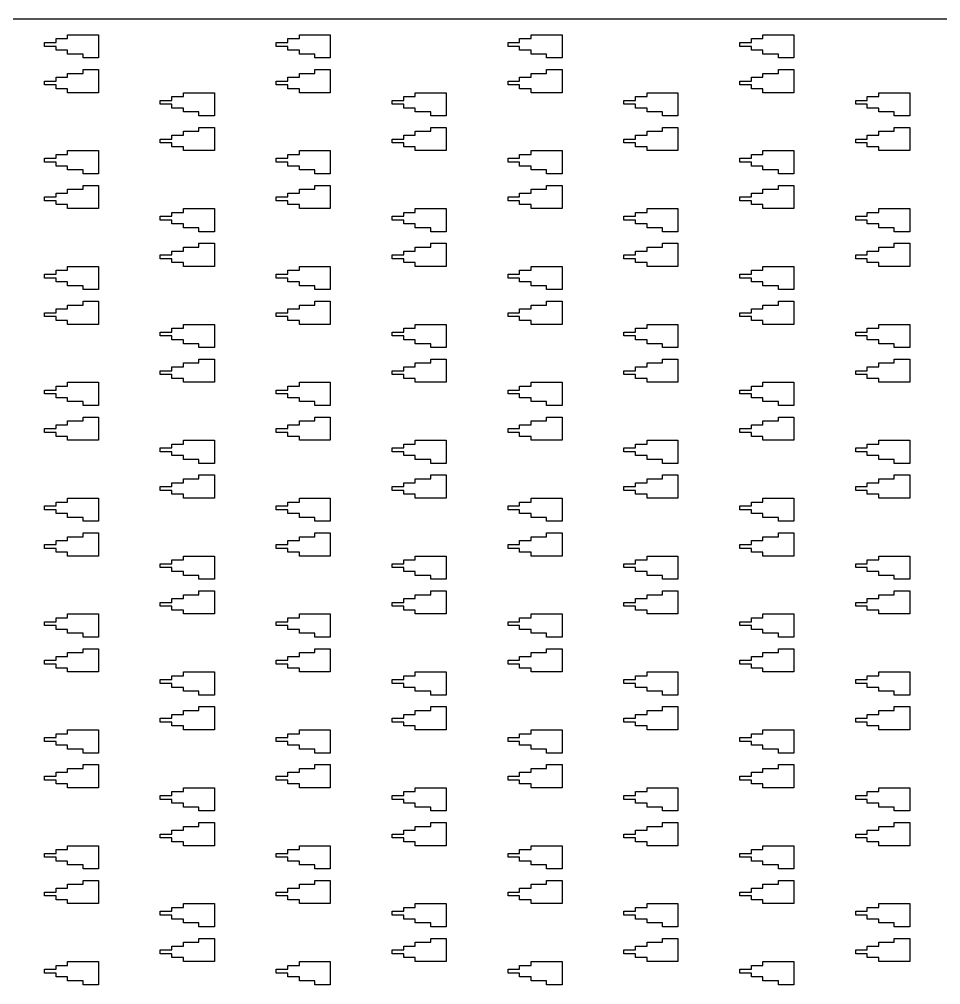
# Model space of a CAD drawing. Extents: x -38350 to 38650, y -35000 to 36000.
# Drawn here: x 303.5 to 542, y 35750 to 36000 of the extents above; entities that cross this region are included whole.
import ezdxf

# ---------------------------------------------------------------- set-up
doc = ezdxf.new("R2010")
doc.units = 0
doc.header["$MEASUREMENT"] = 0

msp = doc.modelspace()

# ---------------------------------------------------------------- linework, layer by layer
for p, q in [((7500, 36000), (-7500, 36000)), ((313, 35994), (313, 35995)), ((313, 35995), (316, 35995)), ((316, 35995), (316, 35996)), ((316, 35996), (324, 35996)), ((324, 35996), (324, 35990)), ((373, 35994), (373, 35995)), ((373, 35995), (376, 35995)), ((376, 35995), (376, 35996)), ((376, 35996), (384, 35996)), ((384, 35996), (384, 35990)), ((433, 35994), (433, 35995)), ((433, 35995), (436, 35995)), ((436, 35995), (436, 35996)), ((436, 35996), (444, 35996)), ((444, 35996), (444, 35990)), ((493, 35994), (493, 35995)), ((493, 35995), (496, 35995)), ((496, 35995), (496, 35996)), ((496, 35996), (504, 35996)), ((504, 35996), (504, 35990)), ((310, 35993), (310, 35994)), ((310, 35994), (313, 35994)), ((313, 35993), (310, 35993)), ((313, 35992), (313, 35993)), ((370, 35993), (370, 35994)), ((370, 35994), (373, 35994)), ((373, 35993), (370, 35993)), ((373, 35992), (373, 35993)), ((430, 35993), (430, 35994)), ((430, 35994), (433, 35994)), ((433, 35993), (430, 35993)), ((433, 35992), (433, 35993)), ((490, 35993), (490, 35994)), ((490, 35994), (493, 35994)), ((493, 35993), (490, 35993)), ((493, 35992), (493, 35993)), ((316, 35992), (313, 35992)), ((316, 35991), (316, 35992)), ((320, 35991), (316, 35991)), ((320, 35990), (320, 35991)), ((324, 35990), (320, 35990)), ((376, 35992), (373, 35992)), ((376, 35991), (376, 35992)), ((380, 35991), (376, 35991)), ((380, 35990), (380, 35991)), ((384, 35990), (380, 35990)), ((436, 35992), (433, 35992)), ((436, 35991), (436, 35992)), ((440, 35991), (436, 35991)), ((440, 35990), (440, 35991)), ((444, 35990), (440, 35990)), ((496, 35992), (493, 35992)), ((496, 35991), (496, 35992)), ((500, 35991), (496, 35991)), ((500, 35990), (500, 35991)), ((504, 35990), (500, 35990)), ((313, 35984), (313, 35985)), ((313, 35985), (316, 35985)), ((316, 35985), (316, 35986)), ((316, 35986), (320, 35986)), ((320, 35986), (320, 35987)), ((320, 35987), (324, 35987)), ((324, 35987), (324, 35981)), ((373, 35984), (373, 35985)), ((373, 35985), (376, 35985)), ((376, 35985), (376, 35986)), ((376, 35986), (380, 35986)), ((380, 35986), (380, 35987)), ((380, 35987), (384, 35987)), ((384, 35987), (384, 35981)), ((433, 35984), (433, 35985)), ((433, 35985), (436, 35985)), ((436, 35985), (436, 35986)), ((436, 35986), (440, 35986)), ((440, 35986), (440, 35987)), ((440, 35987), (444, 35987)), ((444, 35987), (444, 35981)), ((493, 35984), (493, 35985)), ((493, 35985), (496, 35985)), ((496, 35985), (496, 35986)), ((496, 35986), (500, 35986)), ((500, 35986), (500, 35987)), ((500, 35987), (504, 35987)), ((504, 35987), (504, 35981)), ((310, 35983), (310, 35984)), ((310, 35984), (313, 35984)), ((313, 35983), (310, 35983)), ((313, 35982), (313, 35983)), ((370, 35983), (370, 35984)), ((370, 35984), (373, 35984)), ((373, 35983), (370, 35983)), ((373, 35982), (373, 35983)), ((430, 35983), (430, 35984)), ((430, 35984), (433, 35984)), ((433, 35983), (430, 35983)), ((433, 35982), (433, 35983)), ((490, 35983), (490, 35984)), ((490, 35984), (493, 35984)), ((493, 35983), (490, 35983)), ((493, 35982), (493, 35983)), ((316, 35982), (313, 35982)), ((316, 35981), (316, 35982)), ((324, 35981), (316, 35981)), ((343, 35979), (343, 35980)), ((343, 35980), (346, 35980)), ((346, 35980), (346, 35981)), ((346, 35981), (354, 35981)), ((354, 35981), (354, 35975)), ((376, 35982), (373, 35982)), ((376, 35981), (376, 35982)), ((384, 35981), (376, 35981)), ((403, 35979), (403, 35980)), ((403, 35980), (406, 35980)), ((406, 35980), (406, 35981)), ((406, 35981), (414, 35981)), ((414, 35981), (414, 35975)), ((436, 35982), (433, 35982)), ((436, 35981), (436, 35982)), ((444, 35981), (436, 35981)), ((463, 35979), (463, 35980)), ((463, 35980), (466, 35980)), ((466, 35980), (466, 35981)), ((466, 35981), (474, 35981)), ((474, 35981), (474, 35975)), ((496, 35982), (493, 35982)), ((496, 35981), (496, 35982)), ((504, 35981), (496, 35981)), ((523, 35979), (523, 35980)), ((523, 35980), (526, 35980)), ((526, 35980), (526, 35981)), ((526, 35981), (534, 35981)), ((534, 35981), (534, 35975)), ((340, 35978), (340, 35979)), ((340, 35979), (343, 35979)), ((343, 35978), (340, 35978)), ((343, 35977), (343, 35978)), ((400, 35978), (400, 35979)), ((400, 35979), (403, 35979)), ((403, 35978), (400, 35978)), ((403, 35977), (403, 35978)), ((460, 35978), (460, 35979)), ((460, 35979), (463, 35979)), ((463, 35978), (460, 35978)), ((463, 35977), (463, 35978)), ((520, 35978), (520, 35979)), ((520, 35979), (523, 35979)), ((523, 35978), (520, 35978)), ((523, 35977), (523, 35978)), ((346, 35977), (343, 35977)), ((346, 35976), (346, 35977)), ((350, 35976), (346, 35976)), ((350, 35975), (350, 35976)), ((354, 35975), (350, 35975)), ((406, 35977), (403, 35977)), ((406, 35976), (406, 35977)), ((410, 35976), (406, 35976)), ((410, 35975), (410, 35976)), ((414, 35975), (410, 35975)), ((466, 35977), (463, 35977)), ((466, 35976), (466, 35977)), ((470, 35976), (466, 35976)), ((470, 35975), (470, 35976)), ((474, 35975), (470, 35975)), ((526, 35977), (523, 35977)), ((526, 35976), (526, 35977)), ((530, 35976), (526, 35976)), ((530, 35975), (530, 35976)), ((534, 35975), (530, 35975)), ((343, 35969), (343, 35970)), ((343, 35970), (346, 35970)), ((346, 35970), (346, 35971)), ((346, 35971), (350, 35971)), ((350, 35971), (350, 35972)), ((350, 35972), (354, 35972)), ((354, 35972), (354, 35966)), ((403, 35969), (403, 35970)), ((403, 35970), (406, 35970)), ((406, 35970), (406, 35971)), ((406, 35971), (410, 35971)), ((410, 35971), (410, 35972)), ((410, 35972), (414, 35972)), ((414, 35972), (414, 35966)), ((463, 35969), (463, 35970)), ((463, 35970), (466, 35970)), ((466, 35970), (466, 35971)), ((466, 35971), (470, 35971)), ((470, 35971), (470, 35972)), ((470, 35972), (474, 35972)), ((474, 35972), (474, 35966)), ((523, 35969), (523, 35970)), ((523, 35970), (526, 35970)), ((526, 35970), (526, 35971)), ((526, 35971), (530, 35971)), ((530, 35971), (530, 35972)), ((530, 35972), (534, 35972)), ((534, 35972), (534, 35966)), ((340, 35968), (340, 35969)), ((340, 35969), (343, 35969)), ((343, 35968), (340, 35968)), ((343, 35967), (343, 35968)), ((400, 35968), (400, 35969)), ((400, 35969), (403, 35969)), ((403, 35968), (400, 35968)), ((403, 35967), (403, 35968)), ((460, 35968), (460, 35969)), ((460, 35969), (463, 35969)), ((463, 35968), (460, 35968)), ((463, 35967), (463, 35968)), ((520, 35968), (520, 35969)), ((520, 35969), (523, 35969)), ((523, 35968), (520, 35968)), ((523, 35967), (523, 35968)), ((313, 35964), (313, 35965)), ((313, 35965), (316, 35965)), ((316, 35965), (316, 35966)), ((316, 35966), (324, 35966)), ((324, 35966), (324, 35960)), ((346, 35967), (343, 35967)), ((346, 35966), (346, 35967)), ((354, 35966), (346, 35966)), ((373, 35964), (373, 35965)), ((373, 35965), (376, 35965)), ((376, 35965), (376, 35966)), ((376, 35966), (384, 35966)), ((384, 35966), (384, 35960)), ((406, 35967), (403, 35967)), ((406, 35966), (406, 35967)), ((414, 35966), (406, 35966)), ((433, 35964), (433, 35965)), ((433, 35965), (436, 35965)), ((436, 35965), (436, 35966)), ((436, 35966), (444, 35966)), ((444, 35966), (444, 35960)), ((466, 35967), (463, 35967)), ((466, 35966), (466, 35967)), ((474, 35966), (466, 35966)), ((493, 35964), (493, 35965)), ((493, 35965), (496, 35965)), ((496, 35965), (496, 35966)), ((496, 35966), (504, 35966)), ((504, 35966), (504, 35960)), ((526, 35967), (523, 35967)), ((526, 35966), (526, 35967)), ((534, 35966), (526, 35966)), ((310, 35963), (310, 35964)), ((310, 35964), (313, 35964)), ((313, 35963), (310, 35963)), ((313, 35962), (313, 35963)), ((370, 35963), (370, 35964)), ((370, 35964), (373, 35964)), ((373, 35963), (370, 35963)), ((373, 35962), (373, 35963)), ((430, 35963), (430, 35964)), ((430, 35964), (433, 35964)), ((433, 35963), (430, 35963)), ((433, 35962), (433, 35963)), ((490, 35963), (490, 35964)), ((490, 35964), (493, 35964)), ((493, 35963), (490, 35963)), ((493, 35962), (493, 35963)), ((316, 35962), (313, 35962)), ((316, 35961), (316, 35962)), ((320, 35961), (316, 35961)), ((320, 35960), (320, 35961)), ((324, 35960), (320, 35960)), ((376, 35962), (373, 35962)), ((376, 35961), (376, 35962)), ((380, 35961), (376, 35961)), ((380, 35960), (380, 35961)), ((384, 35960), (380, 35960)), ((436, 35962), (433, 35962)), ((436, 35961), (436, 35962)), ((440, 35961), (436, 35961)), ((440, 35960), (440, 35961)), ((444, 35960), (440, 35960)), ((496, 35962), (493, 35962)), ((496, 35961), (496, 35962)), ((500, 35961), (496, 35961)), ((500, 35960), (500, 35961)), ((504, 35960), (500, 35960)), ((313, 35954), (313, 35955)), ((313, 35955), (316, 35955)), ((316, 35955), (316, 35956)), ((316, 35956), (320, 35956)), ((320, 35956), (320, 35957)), ((320, 35957), (324, 35957)), ((324, 35957), (324, 35951)), ((373, 35954), (373, 35955)), ((373, 35955), (376, 35955)), ((376, 35955), (376, 35956)), ((376, 35956), (380, 35956)), ((380, 35956), (380, 35957)), ((380, 35957), (384, 35957)), ((384, 35957), (384, 35951)), ((433, 35954), (433, 35955)), ((433, 35955), (436, 35955)), ((436, 35955), (436, 35956)), ((436, 35956), (440, 35956)), ((440, 35956), (440, 35957)), ((440, 35957), (444, 35957)), ((444, 35957), (444, 35951)), ((493, 35954), (493, 35955)), ((493, 35955), (496, 35955)), ((496, 35955), (496, 35956)), ((496, 35956), (500, 35956)), ((500, 35956), (500, 35957)), ((500, 35957), (504, 35957)), ((504, 35957), (504, 35951)), ((310, 35953), (310, 35954)), ((310, 35954), (313, 35954)), ((313, 35953), (310, 35953)), ((313, 35952), (313, 35953)), ((370, 35953), (370, 35954)), ((370, 35954), (373, 35954)), ((373, 35953), (370, 35953)), ((373, 35952), (373, 35953)), ((430, 35953), (430, 35954)), ((430, 35954), (433, 35954)), ((433, 35953), (430, 35953)), ((433, 35952), (433, 35953)), ((490, 35953), (490, 35954)), ((490, 35954), (493, 35954)), ((493, 35953), (490, 35953)), ((493, 35952), (493, 35953)), ((316, 35952), (313, 35952)), ((316, 35951), (316, 35952)), ((324, 35951), (316, 35951)), ((343, 35949), (343, 35950)), ((343, 35950), (346, 35950)), ((346, 35950), (346, 35951)), ((346, 35951), (354, 35951)), ((354, 35951), (354, 35945)), ((376, 35952), (373, 35952)), ((376, 35951), (376, 35952)), ((384, 35951), (376, 35951)), ((403, 35949), (403, 35950)), ((403, 35950), (406, 35950)), ((406, 35950), (406, 35951)), ((406, 35951), (414, 35951)), ((414, 35951), (414, 35945)), ((436, 35952), (433, 35952)), ((436, 35951), (436, 35952)), ((444, 35951), (436, 35951)), ((463, 35949), (463, 35950)), ((463, 35950), (466, 35950)), ((466, 35950), (466, 35951)), ((466, 35951), (474, 35951)), ((474, 35951), (474, 35945)), ((496, 35952), (493, 35952)), ((496, 35951), (496, 35952)), ((504, 35951), (496, 35951)), ((523, 35949), (523, 35950)), ((523, 35950), (526, 35950)), ((526, 35950), (526, 35951)), ((526, 35951), (534, 35951)), ((534, 35951), (534, 35945)), ((340, 35948), (340, 35949)), ((340, 35949), (343, 35949)), ((343, 35948), (340, 35948)), ((343, 35947), (343, 35948)), ((400, 35948), (400, 35949)), ((400, 35949), (403, 35949)), ((403, 35948), (400, 35948)), ((403, 35947), (403, 35948)), ((460, 35948), (460, 35949)), ((460, 35949), (463, 35949)), ((463, 35948), (460, 35948)), ((463, 35947), (463, 35948)), ((520, 35948), (520, 35949)), ((520, 35949), (523, 35949)), ((523, 35948), (520, 35948)), ((523, 35947), (523, 35948)), ((346, 35947), (343, 35947)), ((346, 35946), (346, 35947)), ((350, 35946), (346, 35946)), ((350, 35945), (350, 35946)), ((354, 35945), (350, 35945)), ((406, 35947), (403, 35947)), ((406, 35946), (406, 35947)), ((410, 35946), (406, 35946)), ((410, 35945), (410, 35946)), ((414, 35945), (410, 35945)), ((466, 35947), (463, 35947)), ((466, 35946), (466, 35947)), ((470, 35946), (466, 35946)), ((470, 35945), (470, 35946)), ((474, 35945), (470, 35945)), ((526, 35947), (523, 35947)), ((526, 35946), (526, 35947)), ((530, 35946), (526, 35946)), ((530, 35945), (530, 35946)), ((534, 35945), (530, 35945)), ((343, 35939), (343, 35940)), ((343, 35940), (346, 35940)), ((346, 35940), (346, 35941)), ((346, 35941), (350, 35941)), ((350, 35941), (350, 35942)), ((350, 35942), (354, 35942)), ((354, 35942), (354, 35936)), ((403, 35939), (403, 35940)), ((403, 35940), (406, 35940)), ((406, 35940), (406, 35941)), ((406, 35941), (410, 35941)), ((410, 35941), (410, 35942)), ((410, 35942), (414, 35942)), ((414, 35942), (414, 35936)), ((463, 35939), (463, 35940)), ((463, 35940), (466, 35940)), ((466, 35940), (466, 35941)), ((466, 35941), (470, 35941)), ((470, 35941), (470, 35942)), ((470, 35942), (474, 35942)), ((474, 35942), (474, 35936)), ((523, 35939), (523, 35940)), ((523, 35940), (526, 35940)), ((526, 35940), (526, 35941)), ((526, 35941), (530, 35941)), ((530, 35941), (530, 35942)), ((530, 35942), (534, 35942)), ((534, 35942), (534, 35936)), ((340, 35938), (340, 35939)), ((340, 35939), (343, 35939)), ((343, 35938), (340, 35938)), ((343, 35937), (343, 35938)), ((400, 35938), (400, 35939)), ((400, 35939), (403, 35939)), ((403, 35938), (400, 35938)), ((403, 35937), (403, 35938)), ((460, 35938), (460, 35939)), ((460, 35939), (463, 35939)), ((463, 35938), (460, 35938)), ((463, 35937), (463, 35938)), ((520, 35938), (520, 35939)), ((520, 35939), (523, 35939)), ((523, 35938), (520, 35938)), ((523, 35937), (523, 35938)), ((313, 35934), (313, 35935)), ((313, 35935), (316, 35935)), ((316, 35935), (316, 35936)), ((316, 35936), (324, 35936)), ((324, 35936), (324, 35930)), ((346, 35937), (343, 35937)), ((346, 35936), (346, 35937)), ((354, 35936), (346, 35936)), ((373, 35934), (373, 35935)), ((373, 35935), (376, 35935)), ((376, 35935), (376, 35936)), ((376, 35936), (384, 35936)), ((384, 35936), (384, 35930)), ((406, 35937), (403, 35937)), ((406, 35936), (406, 35937)), ((414, 35936), (406, 35936)), ((433, 35934), (433, 35935)), ((433, 35935), (436, 35935)), ((436, 35935), (436, 35936)), ((436, 35936), (444, 35936)), ((444, 35936), (444, 35930)), ((466, 35937), (463, 35937)), ((466, 35936), (466, 35937)), ((474, 35936), (466, 35936)), ((493, 35934), (493, 35935)), ((493, 35935), (496, 35935)), ((496, 35935), (496, 35936)), ((496, 35936), (504, 35936)), ((504, 35936), (504, 35930)), ((526, 35937), (523, 35937)), ((526, 35936), (526, 35937)), ((534, 35936), (526, 35936)), ((310, 35933), (310, 35934)), ((310, 35934), (313, 35934)), ((313, 35933), (310, 35933)), ((313, 35932), (313, 35933)), ((370, 35933), (370, 35934)), ((370, 35934), (373, 35934)), ((373, 35933), (370, 35933)), ((373, 35932), (373, 35933)), ((430, 35933), (430, 35934)), ((430, 35934), (433, 35934)), ((433, 35933), (430, 35933)), ((433, 35932), (433, 35933)), ((490, 35933), (490, 35934)), ((490, 35934), (493, 35934)), ((493, 35933), (490, 35933)), ((493, 35932), (493, 35933)), ((316, 35932), (313, 35932)), ((316, 35931), (316, 35932)), ((320, 35931), (316, 35931)), ((320, 35930), (320, 35931)), ((324, 35930), (320, 35930)), ((376, 35932), (373, 35932)), ((376, 35931), (376, 35932)), ((380, 35931), (376, 35931)), ((380, 35930), (380, 35931)), ((384, 35930), (380, 35930)), ((436, 35932), (433, 35932)), ((436, 35931), (436, 35932)), ((440, 35931), (436, 35931)), ((440, 35930), (440, 35931)), ((444, 35930), (440, 35930)), ((496, 35932), (493, 35932)), ((496, 35931), (496, 35932)), ((500, 35931), (496, 35931)), ((500, 35930), (500, 35931)), ((504, 35930), (500, 35930)), ((313, 35924), (313, 35925)), ((313, 35925), (316, 35925)), ((316, 35925), (316, 35926)), ((316, 35926), (320, 35926)), ((320, 35926), (320, 35927)), ((320, 35927), (324, 35927)), ((324, 35927), (324, 35921)), ((373, 35924), (373, 35925)), ((373, 35925), (376, 35925)), ((376, 35925), (376, 35926)), ((376, 35926), (380, 35926)), ((380, 35926), (380, 35927)), ((380, 35927), (384, 35927)), ((384, 35927), (384, 35921)), ((433, 35924), (433, 35925)), ((433, 35925), (436, 35925)), ((436, 35925), (436, 35926)), ((436, 35926), (440, 35926)), ((440, 35926), (440, 35927)), ((440, 35927), (444, 35927)), ((444, 35927), (444, 35921)), ((493, 35924), (493, 35925)), ((493, 35925), (496, 35925)), ((496, 35925), (496, 35926)), ((496, 35926), (500, 35926)), ((500, 35926), (500, 35927)), ((500, 35927), (504, 35927)), ((504, 35927), (504, 35921)), ((310, 35923), (310, 35924)), ((310, 35924), (313, 35924)), ((313, 35923), (310, 35923)), ((313, 35922), (313, 35923)), ((370, 35923), (370, 35924)), ((370, 35924), (373, 35924)), ((373, 35923), (370, 35923)), ((373, 35922), (373, 35923)), ((430, 35923), (430, 35924)), ((430, 35924), (433, 35924)), ((433, 35923), (430, 35923)), ((433, 35922), (433, 35923)), ((490, 35923), (490, 35924)), ((490, 35924), (493, 35924)), ((493, 35923), (490, 35923)), ((493, 35922), (493, 35923)), ((316, 35922), (313, 35922)), ((316, 35921), (316, 35922)), ((324, 35921), (316, 35921)), ((343, 35919), (343, 35920)), ((343, 35920), (346, 35920)), ((346, 35920), (346, 35921)), ((346, 35921), (354, 35921)), ((354, 35921), (354, 35915)), ((376, 35922), (373, 35922)), ((376, 35921), (376, 35922)), ((384, 35921), (376, 35921)), ((403, 35919), (403, 35920)), ((403, 35920), (406, 35920)), ((406, 35920), (406, 35921)), ((406, 35921), (414, 35921)), ((414, 35921), (414, 35915)), ((436, 35922), (433, 35922)), ((436, 35921), (436, 35922)), ((444, 35921), (436, 35921)), ((463, 35919), (463, 35920)), ((463, 35920), (466, 35920)), ((466, 35920), (466, 35921)), ((466, 35921), (474, 35921)), ((474, 35921), (474, 35915)), ((496, 35922), (493, 35922)), ((496, 35921), (496, 35922)), ((504, 35921), (496, 35921)), ((523, 35919), (523, 35920)), ((523, 35920), (526, 35920)), ((526, 35920), (526, 35921)), ((526, 35921), (534, 35921)), ((534, 35921), (534, 35915)), ((340, 35918), (340, 35919)), ((340, 35919), (343, 35919)), ((343, 35918), (340, 35918)), ((343, 35917), (343, 35918)), ((400, 35918), (400, 35919)), ((400, 35919), (403, 35919)), ((403, 35918), (400, 35918)), ((403, 35917), (403, 35918)), ((460, 35918), (460, 35919)), ((460, 35919), (463, 35919)), ((463, 35918), (460, 35918)), ((463, 35917), (463, 35918)), ((520, 35918), (520, 35919)), ((520, 35919), (523, 35919)), ((523, 35918), (520, 35918)), ((523, 35917), (523, 35918)), ((346, 35917), (343, 35917)), ((346, 35916), (346, 35917)), ((350, 35916), (346, 35916)), ((350, 35915), (350, 35916)), ((354, 35915), (350, 35915)), ((406, 35917), (403, 35917)), ((406, 35916), (406, 35917)), ((410, 35916), (406, 35916)), ((410, 35915), (410, 35916)), ((414, 35915), (410, 35915)), ((466, 35917), (463, 35917)), ((466, 35916), (466, 35917)), ((470, 35916), (466, 35916)), ((470, 35915), (470, 35916)), ((474, 35915), (470, 35915)), ((526, 35917), (523, 35917)), ((526, 35916), (526, 35917)), ((530, 35916), (526, 35916)), ((530, 35915), (530, 35916)), ((534, 35915), (530, 35915)), ((343, 35909), (343, 35910)), ((343, 35910), (346, 35910)), ((346, 35910), (346, 35911)), ((346, 35911), (350, 35911)), ((350, 35911), (350, 35912)), ((350, 35912), (354, 35912)), ((354, 35912), (354, 35906)), ((403, 35909), (403, 35910)), ((403, 35910), (406, 35910)), ((406, 35910), (406, 35911)), ((406, 35911), (410, 35911)), ((410, 35911), (410, 35912)), ((410, 35912), (414, 35912)), ((414, 35912), (414, 35906)), ((463, 35909), (463, 35910)), ((463, 35910), (466, 35910)), ((466, 35910), (466, 35911)), ((466, 35911), (470, 35911)), ((470, 35911), (470, 35912)), ((470, 35912), (474, 35912)), ((474, 35912), (474, 35906)), ((523, 35909), (523, 35910)), ((523, 35910), (526, 35910)), ((526, 35910), (526, 35911)), ((526, 35911), (530, 35911)), ((530, 35911), (530, 35912)), ((530, 35912), (534, 35912)), ((534, 35912), (534, 35906)), ((340, 35908), (340, 35909)), ((340, 35909), (343, 35909)), ((343, 35908), (340, 35908)), ((343, 35907), (343, 35908)), ((400, 35908), (400, 35909)), ((400, 35909), (403, 35909)), ((403, 35908), (400, 35908)), ((403, 35907), (403, 35908)), ((460, 35908), (460, 35909)), ((460, 35909), (463, 35909)), ((463, 35908), (460, 35908)), ((463, 35907), (463, 35908)), ((520, 35908), (520, 35909)), ((520, 35909), (523, 35909)), ((523, 35908), (520, 35908)), ((523, 35907), (523, 35908)), ((313, 35904), (313, 35905)), ((313, 35905), (316, 35905)), ((316, 35905), (316, 35906)), ((316, 35906), (324, 35906)), ((324, 35906), (324, 35900)), ((346, 35907), (343, 35907)), ((346, 35906), (346, 35907)), ((354, 35906), (346, 35906)), ((373, 35904), (373, 35905)), ((373, 35905), (376, 35905)), ((376, 35905), (376, 35906)), ((376, 35906), (384, 35906)), ((384, 35906), (384, 35900)), ((406, 35907), (403, 35907)), ((406, 35906), (406, 35907)), ((414, 35906), (406, 35906)), ((433, 35904), (433, 35905)), ((433, 35905), (436, 35905)), ((436, 35905), (436, 35906)), ((436, 35906), (444, 35906)), ((444, 35906), (444, 35900)), ((466, 35907), (463, 35907)), ((466, 35906), (466, 35907)), ((474, 35906), (466, 35906)), ((493, 35904), (493, 35905)), ((493, 35905), (496, 35905)), ((496, 35905), (496, 35906)), ((496, 35906), (504, 35906)), ((504, 35906), (504, 35900)), ((526, 35907), (523, 35907)), ((526, 35906), (526, 35907)), ((534, 35906), (526, 35906)), ((310, 35903), (310, 35904)), ((310, 35904), (313, 35904)), ((313, 35903), (310, 35903)), ((313, 35902), (313, 35903)), ((370, 35903), (370, 35904)), ((370, 35904), (373, 35904)), ((373, 35903), (370, 35903)), ((373, 35902), (373, 35903)), ((430, 35903), (430, 35904)), ((430, 35904), (433, 35904)), ((433, 35903), (430, 35903)), ((433, 35902), (433, 35903)), ((490, 35903), (490, 35904)), ((490, 35904), (493, 35904)), ((493, 35903), (490, 35903)), ((493, 35902), (493, 35903)), ((316, 35902), (313, 35902)), ((316, 35901), (316, 35902)), ((320, 35901), (316, 35901)), ((320, 35900), (320, 35901)), ((324, 35900), (320, 35900)), ((376, 35902), (373, 35902)), ((376, 35901), (376, 35902)), ((380, 35901), (376, 35901)), ((380, 35900), (380, 35901)), ((384, 35900), (380, 35900)), ((436, 35902), (433, 35902)), ((436, 35901), (436, 35902)), ((440, 35901), (436, 35901)), ((440, 35900), (440, 35901)), ((444, 35900), (440, 35900)), ((496, 35902), (493, 35902)), ((496, 35901), (496, 35902)), ((500, 35901), (496, 35901)), ((500, 35900), (500, 35901)), ((504, 35900), (500, 35900)), ((313, 35894), (313, 35895)), ((313, 35895), (316, 35895)), ((316, 35895), (316, 35896)), ((316, 35896), (320, 35896)), ((320, 35896), (320, 35897)), ((320, 35897), (324, 35897)), ((324, 35897), (324, 35891)), ((373, 35894), (373, 35895)), ((373, 35895), (376, 35895)), ((376, 35895), (376, 35896)), ((376, 35896), (380, 35896)), ((380, 35896), (380, 35897)), ((380, 35897), (384, 35897)), ((384, 35897), (384, 35891)), ((433, 35894), (433, 35895)), ((433, 35895), (436, 35895)), ((436, 35895), (436, 35896)), ((436, 35896), (440, 35896)), ((440, 35896), (440, 35897)), ((440, 35897), (444, 35897)), ((444, 35897), (444, 35891)), ((493, 35894), (493, 35895)), ((493, 35895), (496, 35895)), ((496, 35895), (496, 35896)), ((496, 35896), (500, 35896)), ((500, 35896), (500, 35897)), ((500, 35897), (504, 35897)), ((504, 35897), (504, 35891)), ((310, 35893), (310, 35894)), ((310, 35894), (313, 35894)), ((313, 35893), (310, 35893)), ((313, 35892), (313, 35893)), ((370, 35893), (370, 35894)), ((370, 35894), (373, 35894)), ((373, 35893), (370, 35893)), ((373, 35892), (373, 35893)), ((430, 35893), (430, 35894)), ((430, 35894), (433, 35894)), ((433, 35893), (430, 35893)), ((433, 35892), (433, 35893)), ((490, 35893), (490, 35894)), ((490, 35894), (493, 35894)), ((493, 35893), (490, 35893)), ((493, 35892), (493, 35893)), ((316, 35892), (313, 35892)), ((316, 35891), (316, 35892)), ((324, 35891), (316, 35891)), ((343, 35889), (343, 35890)), ((343, 35890), (346, 35890)), ((346, 35890), (346, 35891)), ((346, 35891), (354, 35891)), ((354, 35891), (354, 35885)), ((376, 35892), (373, 35892)), ((376, 35891), (376, 35892)), ((384, 35891), (376, 35891)), ((403, 35889), (403, 35890)), ((403, 35890), (406, 35890)), ((406, 35890), (406, 35891)), ((406, 35891), (414, 35891)), ((414, 35891), (414, 35885)), ((436, 35892), (433, 35892)), ((436, 35891), (436, 35892)), ((444, 35891), (436, 35891)), ((463, 35889), (463, 35890)), ((463, 35890), (466, 35890)), ((466, 35890), (466, 35891)), ((466, 35891), (474, 35891)), ((474, 35891), (474, 35885)), ((496, 35892), (493, 35892)), ((496, 35891), (496, 35892)), ((504, 35891), (496, 35891)), ((523, 35889), (523, 35890)), ((523, 35890), (526, 35890)), ((526, 35890), (526, 35891)), ((526, 35891), (534, 35891)), ((534, 35891), (534, 35885)), ((340, 35888), (340, 35889)), ((340, 35889), (343, 35889)), ((343, 35888), (340, 35888)), ((343, 35887), (343, 35888)), ((400, 35888), (400, 35889)), ((400, 35889), (403, 35889)), ((403, 35888), (400, 35888)), ((403, 35887), (403, 35888)), ((460, 35888), (460, 35889)), ((460, 35889), (463, 35889)), ((463, 35888), (460, 35888)), ((463, 35887), (463, 35888)), ((520, 35888), (520, 35889)), ((520, 35889), (523, 35889)), ((523, 35888), (520, 35888)), ((523, 35887), (523, 35888)), ((346, 35887), (343, 35887)), ((346, 35886), (346, 35887)), ((350, 35886), (346, 35886)), ((350, 35885), (350, 35886)), ((354, 35885), (350, 35885)), ((406, 35887), (403, 35887)), ((406, 35886), (406, 35887)), ((410, 35886), (406, 35886)), ((410, 35885), (410, 35886)), ((414, 35885), (410, 35885)), ((466, 35887), (463, 35887)), ((466, 35886), (466, 35887)), ((470, 35886), (466, 35886)), ((470, 35885), (470, 35886)), ((474, 35885), (470, 35885)), ((526, 35887), (523, 35887)), ((526, 35886), (526, 35887)), ((530, 35886), (526, 35886)), ((530, 35885), (530, 35886)), ((534, 35885), (530, 35885)), ((343, 35879), (343, 35880)), ((343, 35880), (346, 35880)), ((346, 35880), (346, 35881)), ((346, 35881), (350, 35881)), ((350, 35881), (350, 35882)), ((350, 35882), (354, 35882)), ((354, 35882), (354, 35876)), ((403, 35879), (403, 35880)), ((403, 35880), (406, 35880)), ((406, 35880), (406, 35881)), ((406, 35881), (410, 35881)), ((410, 35881), (410, 35882)), ((410, 35882), (414, 35882)), ((414, 35882), (414, 35876)), ((463, 35879), (463, 35880)), ((463, 35880), (466, 35880)), ((466, 35880), (466, 35881)), ((466, 35881), (470, 35881)), ((470, 35881), (470, 35882)), ((470, 35882), (474, 35882)), ((474, 35882), (474, 35876)), ((523, 35879), (523, 35880)), ((523, 35880), (526, 35880)), ((526, 35880), (526, 35881)), ((526, 35881), (530, 35881)), ((530, 35881), (530, 35882)), ((530, 35882), (534, 35882)), ((534, 35882), (534, 35876)), ((340, 35878), (340, 35879)), ((340, 35879), (343, 35879)), ((343, 35878), (340, 35878)), ((343, 35877), (343, 35878)), ((400, 35878), (400, 35879)), ((400, 35879), (403, 35879)), ((403, 35878), (400, 35878)), ((403, 35877), (403, 35878)), ((460, 35878), (460, 35879)), ((460, 35879), (463, 35879)), ((463, 35878), (460, 35878)), ((463, 35877), (463, 35878)), ((520, 35878), (520, 35879)), ((520, 35879), (523, 35879)), ((523, 35878), (520, 35878)), ((523, 35877), (523, 35878)), ((313, 35874), (313, 35875)), ((313, 35875), (316, 35875)), ((316, 35875), (316, 35876)), ((316, 35876), (324, 35876)), ((324, 35876), (324, 35870)), ((346, 35877), (343, 35877)), ((346, 35876), (346, 35877)), ((354, 35876), (346, 35876)), ((373, 35874), (373, 35875)), ((373, 35875), (376, 35875)), ((376, 35875), (376, 35876)), ((376, 35876), (384, 35876)), ((384, 35876), (384, 35870)), ((406, 35877), (403, 35877)), ((406, 35876), (406, 35877)), ((414, 35876), (406, 35876)), ((433, 35874), (433, 35875)), ((433, 35875), (436, 35875)), ((436, 35875), (436, 35876)), ((436, 35876), (444, 35876)), ((444, 35876), (444, 35870)), ((466, 35877), (463, 35877)), ((466, 35876), (466, 35877)), ((474, 35876), (466, 35876)), ((493, 35874), (493, 35875)), ((493, 35875), (496, 35875)), ((496, 35875), (496, 35876)), ((496, 35876), (504, 35876)), ((504, 35876), (504, 35870)), ((526, 35877), (523, 35877)), ((526, 35876), (526, 35877)), ((534, 35876), (526, 35876)), ((310, 35873), (310, 35874)), ((310, 35874), (313, 35874)), ((313, 35873), (310, 35873)), ((313, 35872), (313, 35873)), ((370, 35873), (370, 35874)), ((370, 35874), (373, 35874)), ((373, 35873), (370, 35873)), ((373, 35872), (373, 35873)), ((430, 35873), (430, 35874)), ((430, 35874), (433, 35874)), ((433, 35873), (430, 35873)), ((433, 35872), (433, 35873)), ((490, 35873), (490, 35874)), ((490, 35874), (493, 35874)), ((493, 35873), (490, 35873)), ((493, 35872), (493, 35873)), ((316, 35872), (313, 35872)), ((316, 35871), (316, 35872)), ((320, 35871), (316, 35871)), ((320, 35870), (320, 35871)), ((324, 35870), (320, 35870)), ((376, 35872), (373, 35872)), ((376, 35871), (376, 35872)), ((380, 35871), (376, 35871)), ((380, 35870), (380, 35871)), ((384, 35870), (380, 35870)), ((436, 35872), (433, 35872)), ((436, 35871), (436, 35872)), ((440, 35871), (436, 35871)), ((440, 35870), (440, 35871)), ((444, 35870), (440, 35870)), ((496, 35872), (493, 35872)), ((496, 35871), (496, 35872)), ((500, 35871), (496, 35871)), ((500, 35870), (500, 35871)), ((504, 35870), (500, 35870)), ((313, 35864), (313, 35865)), ((313, 35865), (316, 35865)), ((316, 35865), (316, 35866)), ((316, 35866), (320, 35866)), ((320, 35866), (320, 35867)), ((320, 35867), (324, 35867)), ((324, 35867), (324, 35861)), ((373, 35864), (373, 35865)), ((373, 35865), (376, 35865)), ((376, 35865), (376, 35866)), ((376, 35866), (380, 35866)), ((380, 35866), (380, 35867)), ((380, 35867), (384, 35867)), ((384, 35867), (384, 35861)), ((433, 35864), (433, 35865)), ((433, 35865), (436, 35865)), ((436, 35865), (436, 35866)), ((436, 35866), (440, 35866)), ((440, 35866), (440, 35867)), ((440, 35867), (444, 35867)), ((444, 35867), (444, 35861)), ((493, 35864), (493, 35865)), ((493, 35865), (496, 35865)), ((496, 35865), (496, 35866)), ((496, 35866), (500, 35866)), ((500, 35866), (500, 35867)), ((500, 35867), (504, 35867)), ((504, 35867), (504, 35861)), ((310, 35863), (310, 35864)), ((310, 35864), (313, 35864)), ((313, 35863), (310, 35863)), ((313, 35862), (313, 35863)), ((370, 35863), (370, 35864)), ((370, 35864), (373, 35864)), ((373, 35863), (370, 35863)), ((373, 35862), (373, 35863)), ((430, 35863), (430, 35864)), ((430, 35864), (433, 35864)), ((433, 35863), (430, 35863)), ((433, 35862), (433, 35863)), ((490, 35863), (490, 35864)), ((490, 35864), (493, 35864)), ((493, 35863), (490, 35863)), ((493, 35862), (493, 35863)), ((316, 35862), (313, 35862)), ((316, 35861), (316, 35862)), ((324, 35861), (316, 35861)), ((343, 35859), (343, 35860)), ((343, 35860), (346, 35860)), ((346, 35860), (346, 35861)), ((346, 35861), (354, 35861)), ((354, 35861), (354, 35855)), ((376, 35862), (373, 35862)), ((376, 35861), (376, 35862)), ((384, 35861), (376, 35861)), ((403, 35859), (403, 35860)), ((403, 35860), (406, 35860)), ((406, 35860), (406, 35861)), ((406, 35861), (414, 35861)), ((414, 35861), (414, 35855)), ((436, 35862), (433, 35862)), ((436, 35861), (436, 35862)), ((444, 35861), (436, 35861)), ((463, 35859), (463, 35860)), ((463, 35860), (466, 35860)), ((466, 35860), (466, 35861)), ((466, 35861), (474, 35861)), ((474, 35861), (474, 35855)), ((496, 35862), (493, 35862)), ((496, 35861), (496, 35862)), ((504, 35861), (496, 35861)), ((523, 35859), (523, 35860)), ((523, 35860), (526, 35860)), ((526, 35860), (526, 35861)), ((526, 35861), (534, 35861)), ((534, 35861), (534, 35855)), ((340, 35858), (340, 35859)), ((340, 35859), (343, 35859)), ((343, 35858), (340, 35858)), ((343, 35857), (343, 35858)), ((400, 35858), (400, 35859)), ((400, 35859), (403, 35859)), ((403, 35858), (400, 35858)), ((403, 35857), (403, 35858)), ((460, 35858), (460, 35859)), ((460, 35859), (463, 35859)), ((463, 35858), (460, 35858)), ((463, 35857), (463, 35858)), ((520, 35858), (520, 35859)), ((520, 35859), (523, 35859)), ((523, 35858), (520, 35858)), ((523, 35857), (523, 35858)), ((346, 35857), (343, 35857)), ((346, 35856), (346, 35857)), ((350, 35856), (346, 35856)), ((350, 35855), (350, 35856)), ((354, 35855), (350, 35855)), ((406, 35857), (403, 35857)), ((406, 35856), (406, 35857)), ((410, 35856), (406, 35856)), ((410, 35855), (410, 35856)), ((414, 35855), (410, 35855)), ((466, 35857), (463, 35857)), ((466, 35856), (466, 35857)), ((470, 35856), (466, 35856)), ((470, 35855), (470, 35856)), ((474, 35855), (470, 35855)), ((526, 35857), (523, 35857)), ((526, 35856), (526, 35857)), ((530, 35856), (526, 35856)), ((530, 35855), (530, 35856)), ((534, 35855), (530, 35855)), ((343, 35849), (343, 35850)), ((343, 35850), (346, 35850)), ((346, 35850), (346, 35851)), ((346, 35851), (350, 35851)), ((350, 35851), (350, 35852)), ((350, 35852), (354, 35852)), ((354, 35852), (354, 35846)), ((403, 35849), (403, 35850)), ((403, 35850), (406, 35850)), ((406, 35850), (406, 35851)), ((406, 35851), (410, 35851)), ((410, 35851), (410, 35852)), ((410, 35852), (414, 35852)), ((414, 35852), (414, 35846)), ((463, 35849), (463, 35850)), ((463, 35850), (466, 35850)), ((466, 35850), (466, 35851)), ((466, 35851), (470, 35851)), ((470, 35851), (470, 35852)), ((470, 35852), (474, 35852)), ((474, 35852), (474, 35846)), ((523, 35849), (523, 35850)), ((523, 35850), (526, 35850)), ((526, 35850), (526, 35851)), ((526, 35851), (530, 35851)), ((530, 35851), (530, 35852)), ((530, 35852), (534, 35852)), ((534, 35852), (534, 35846)), ((340, 35848), (340, 35849)), ((340, 35849), (343, 35849)), ((343, 35848), (340, 35848)), ((343, 35847), (343, 35848)), ((400, 35848), (400, 35849)), ((400, 35849), (403, 35849)), ((403, 35848), (400, 35848)), ((403, 35847), (403, 35848)), ((460, 35848), (460, 35849)), ((460, 35849), (463, 35849)), ((463, 35848), (460, 35848)), ((463, 35847), (463, 35848)), ((520, 35848), (520, 35849)), ((520, 35849), (523, 35849)), ((523, 35848), (520, 35848)), ((523, 35847), (523, 35848)), ((313, 35844), (313, 35845)), ((313, 35845), (316, 35845)), ((316, 35845), (316, 35846)), ((316, 35846), (324, 35846)), ((324, 35846), (324, 35840)), ((346, 35847), (343, 35847)), ((346, 35846), (346, 35847)), ((354, 35846), (346, 35846)), ((373, 35844), (373, 35845)), ((373, 35845), (376, 35845)), ((376, 35845), (376, 35846)), ((376, 35846), (384, 35846)), ((384, 35846), (384, 35840)), ((406, 35847), (403, 35847)), ((406, 35846), (406, 35847)), ((414, 35846), (406, 35846)), ((433, 35844), (433, 35845)), ((433, 35845), (436, 35845)), ((436, 35845), (436, 35846)), ((436, 35846), (444, 35846)), ((444, 35846), (444, 35840)), ((466, 35847), (463, 35847)), ((466, 35846), (466, 35847)), ((474, 35846), (466, 35846)), ((493, 35844), (493, 35845)), ((493, 35845), (496, 35845)), ((496, 35845), (496, 35846)), ((496, 35846), (504, 35846)), ((504, 35846), (504, 35840)), ((526, 35847), (523, 35847)), ((526, 35846), (526, 35847)), ((534, 35846), (526, 35846)), ((310, 35843), (310, 35844)), ((310, 35844), (313, 35844)), ((313, 35843), (310, 35843)), ((313, 35842), (313, 35843)), ((370, 35843), (370, 35844)), ((370, 35844), (373, 35844)), ((373, 35843), (370, 35843)), ((373, 35842), (373, 35843)), ((430, 35843), (430, 35844)), ((430, 35844), (433, 35844)), ((433, 35843), (430, 35843)), ((433, 35842), (433, 35843)), ((490, 35843), (490, 35844)), ((490, 35844), (493, 35844)), ((493, 35843), (490, 35843)), ((493, 35842), (493, 35843)), ((316, 35842), (313, 35842)), ((316, 35841), (316, 35842)), ((320, 35841), (316, 35841)), ((320, 35840), (320, 35841)), ((324, 35840), (320, 35840)), ((376, 35842), (373, 35842)), ((376, 35841), (376, 35842)), ((380, 35841), (376, 35841)), ((380, 35840), (380, 35841)), ((384, 35840), (380, 35840)), ((436, 35842), (433, 35842)), ((436, 35841), (436, 35842)), ((440, 35841), (436, 35841)), ((440, 35840), (440, 35841)), ((444, 35840), (440, 35840)), ((496, 35842), (493, 35842)), ((496, 35841), (496, 35842)), ((500, 35841), (496, 35841)), ((500, 35840), (500, 35841)), ((504, 35840), (500, 35840)), ((313, 35834), (313, 35835)), ((313, 35835), (316, 35835)), ((316, 35835), (316, 35836)), ((316, 35836), (320, 35836)), ((320, 35836), (320, 35837)), ((320, 35837), (324, 35837)), ((324, 35837), (324, 35831)), ((373, 35834), (373, 35835)), ((373, 35835), (376, 35835)), ((376, 35835), (376, 35836)), ((376, 35836), (380, 35836)), ((380, 35836), (380, 35837)), ((380, 35837), (384, 35837)), ((384, 35837), (384, 35831)), ((433, 35834), (433, 35835)), ((433, 35835), (436, 35835)), ((436, 35835), (436, 35836)), ((436, 35836), (440, 35836)), ((440, 35836), (440, 35837)), ((440, 35837), (444, 35837)), ((444, 35837), (444, 35831)), ((493, 35834), (493, 35835)), ((493, 35835), (496, 35835)), ((496, 35835), (496, 35836)), ((496, 35836), (500, 35836)), ((500, 35836), (500, 35837)), ((500, 35837), (504, 35837)), ((504, 35837), (504, 35831)), ((310, 35833), (310, 35834)), ((310, 35834), (313, 35834)), ((313, 35833), (310, 35833)), ((313, 35832), (313, 35833)), ((370, 35833), (370, 35834)), ((370, 35834), (373, 35834)), ((373, 35833), (370, 35833)), ((373, 35832), (373, 35833)), ((430, 35833), (430, 35834)), ((430, 35834), (433, 35834)), ((433, 35833), (430, 35833)), ((433, 35832), (433, 35833)), ((490, 35833), (490, 35834)), ((490, 35834), (493, 35834)), ((493, 35833), (490, 35833)), ((493, 35832), (493, 35833)), ((316, 35832), (313, 35832)), ((316, 35831), (316, 35832)), ((324, 35831), (316, 35831)), ((343, 35829), (343, 35830)), ((343, 35830), (346, 35830)), ((346, 35830), (346, 35831)), ((346, 35831), (354, 35831)), ((354, 35831), (354, 35825)), ((376, 35832), (373, 35832)), ((376, 35831), (376, 35832)), ((384, 35831), (376, 35831)), ((403, 35829), (403, 35830)), ((403, 35830), (406, 35830)), ((406, 35830), (406, 35831)), ((406, 35831), (414, 35831)), ((414, 35831), (414, 35825)), ((436, 35832), (433, 35832)), ((436, 35831), (436, 35832)), ((444, 35831), (436, 35831)), ((463, 35829), (463, 35830)), ((463, 35830), (466, 35830)), ((466, 35830), (466, 35831)), ((466, 35831), (474, 35831)), ((474, 35831), (474, 35825)), ((496, 35832), (493, 35832)), ((496, 35831), (496, 35832)), ((504, 35831), (496, 35831)), ((523, 35829), (523, 35830)), ((523, 35830), (526, 35830)), ((526, 35830), (526, 35831)), ((526, 35831), (534, 35831)), ((534, 35831), (534, 35825)), ((340, 35828), (340, 35829)), ((340, 35829), (343, 35829)), ((343, 35828), (340, 35828)), ((343, 35827), (343, 35828)), ((400, 35828), (400, 35829)), ((400, 35829), (403, 35829)), ((403, 35828), (400, 35828)), ((403, 35827), (403, 35828)), ((460, 35828), (460, 35829)), ((460, 35829), (463, 35829)), ((463, 35828), (460, 35828)), ((463, 35827), (463, 35828)), ((520, 35828), (520, 35829)), ((520, 35829), (523, 35829)), ((523, 35828), (520, 35828)), ((523, 35827), (523, 35828)), ((346, 35827), (343, 35827)), ((346, 35826), (346, 35827)), ((350, 35826), (346, 35826)), ((350, 35825), (350, 35826)), ((354, 35825), (350, 35825)), ((406, 35827), (403, 35827)), ((406, 35826), (406, 35827)), ((410, 35826), (406, 35826)), ((410, 35825), (410, 35826)), ((414, 35825), (410, 35825)), ((466, 35827), (463, 35827)), ((466, 35826), (466, 35827)), ((470, 35826), (466, 35826)), ((470, 35825), (470, 35826)), ((474, 35825), (470, 35825)), ((526, 35827), (523, 35827)), ((526, 35826), (526, 35827)), ((530, 35826), (526, 35826)), ((530, 35825), (530, 35826)), ((534, 35825), (530, 35825)), ((343, 35819), (343, 35820)), ((343, 35820), (346, 35820)), ((346, 35820), (346, 35821)), ((346, 35821), (350, 35821)), ((350, 35821), (350, 35822)), ((350, 35822), (354, 35822)), ((354, 35822), (354, 35816)), ((403, 35819), (403, 35820)), ((403, 35820), (406, 35820)), ((406, 35820), (406, 35821)), ((406, 35821), (410, 35821)), ((410, 35821), (410, 35822)), ((410, 35822), (414, 35822)), ((414, 35822), (414, 35816)), ((463, 35819), (463, 35820)), ((463, 35820), (466, 35820)), ((466, 35820), (466, 35821)), ((466, 35821), (470, 35821)), ((470, 35821), (470, 35822)), ((470, 35822), (474, 35822)), ((474, 35822), (474, 35816)), ((523, 35819), (523, 35820)), ((523, 35820), (526, 35820)), ((526, 35820), (526, 35821)), ((526, 35821), (530, 35821)), ((530, 35821), (530, 35822)), ((530, 35822), (534, 35822)), ((534, 35822), (534, 35816)), ((340, 35818), (340, 35819)), ((340, 35819), (343, 35819)), ((343, 35818), (340, 35818)), ((343, 35817), (343, 35818)), ((400, 35818), (400, 35819)), ((400, 35819), (403, 35819)), ((403, 35818), (400, 35818)), ((403, 35817), (403, 35818)), ((460, 35818), (460, 35819)), ((460, 35819), (463, 35819)), ((463, 35818), (460, 35818)), ((463, 35817), (463, 35818)), ((520, 35818), (520, 35819)), ((520, 35819), (523, 35819)), ((523, 35818), (520, 35818)), ((523, 35817), (523, 35818)), ((313, 35814), (313, 35815)), ((313, 35815), (316, 35815)), ((316, 35815), (316, 35816)), ((316, 35816), (324, 35816)), ((324, 35816), (324, 35810)), ((346, 35817), (343, 35817)), ((346, 35816), (346, 35817)), ((354, 35816), (346, 35816)), ((373, 35814), (373, 35815)), ((373, 35815), (376, 35815)), ((376, 35815), (376, 35816)), ((376, 35816), (384, 35816)), ((384, 35816), (384, 35810)), ((406, 35817), (403, 35817)), ((406, 35816), (406, 35817)), ((414, 35816), (406, 35816)), ((433, 35814), (433, 35815)), ((433, 35815), (436, 35815)), ((436, 35815), (436, 35816)), ((436, 35816), (444, 35816)), ((444, 35816), (444, 35810)), ((466, 35817), (463, 35817)), ((466, 35816), (466, 35817)), ((474, 35816), (466, 35816)), ((493, 35814), (493, 35815)), ((493, 35815), (496, 35815)), ((496, 35815), (496, 35816)), ((496, 35816), (504, 35816)), ((504, 35816), (504, 35810)), ((526, 35817), (523, 35817)), ((526, 35816), (526, 35817)), ((534, 35816), (526, 35816)), ((310, 35813), (310, 35814)), ((310, 35814), (313, 35814)), ((313, 35813), (310, 35813)), ((313, 35812), (313, 35813)), ((370, 35813), (370, 35814)), ((370, 35814), (373, 35814)), ((373, 35813), (370, 35813)), ((373, 35812), (373, 35813)), ((430, 35813), (430, 35814)), ((430, 35814), (433, 35814)), ((433, 35813), (430, 35813)), ((433, 35812), (433, 35813)), ((490, 35813), (490, 35814)), ((490, 35814), (493, 35814)), ((493, 35813), (490, 35813)), ((493, 35812), (493, 35813)), ((316, 35812), (313, 35812)), ((316, 35811), (316, 35812)), ((320, 35811), (316, 35811)), ((320, 35810), (320, 35811)), ((324, 35810), (320, 35810)), ((376, 35812), (373, 35812)), ((376, 35811), (376, 35812)), ((380, 35811), (376, 35811)), ((380, 35810), (380, 35811)), ((384, 35810), (380, 35810)), ((436, 35812), (433, 35812)), ((436, 35811), (436, 35812)), ((440, 35811), (436, 35811)), ((440, 35810), (440, 35811)), ((444, 35810), (440, 35810)), ((496, 35812), (493, 35812)), ((496, 35811), (496, 35812)), ((500, 35811), (496, 35811)), ((500, 35810), (500, 35811)), ((504, 35810), (500, 35810)), ((313, 35804), (313, 35805)), ((313, 35805), (316, 35805)), ((316, 35805), (316, 35806)), ((316, 35806), (320, 35806)), ((320, 35806), (320, 35807)), ((320, 35807), (324, 35807)), ((324, 35807), (324, 35801)), ((373, 35804), (373, 35805)), ((373, 35805), (376, 35805)), ((376, 35805), (376, 35806)), ((376, 35806), (380, 35806)), ((380, 35806), (380, 35807)), ((380, 35807), (384, 35807)), ((384, 35807), (384, 35801)), ((433, 35804), (433, 35805)), ((433, 35805), (436, 35805)), ((436, 35805), (436, 35806)), ((436, 35806), (440, 35806)), ((440, 35806), (440, 35807)), ((440, 35807), (444, 35807)), ((444, 35807), (444, 35801)), ((493, 35804), (493, 35805)), ((493, 35805), (496, 35805)), ((496, 35805), (496, 35806)), ((496, 35806), (500, 35806)), ((500, 35806), (500, 35807)), ((500, 35807), (504, 35807)), ((504, 35807), (504, 35801)), ((310, 35803), (310, 35804)), ((310, 35804), (313, 35804)), ((313, 35803), (310, 35803)), ((313, 35802), (313, 35803)), ((370, 35803), (370, 35804)), ((370, 35804), (373, 35804)), ((373, 35803), (370, 35803)), ((373, 35802), (373, 35803)), ((430, 35803), (430, 35804)), ((430, 35804), (433, 35804)), ((433, 35803), (430, 35803)), ((433, 35802), (433, 35803)), ((490, 35803), (490, 35804)), ((490, 35804), (493, 35804)), ((493, 35803), (490, 35803)), ((493, 35802), (493, 35803)), ((316, 35802), (313, 35802)), ((316, 35801), (316, 35802)), ((324, 35801), (316, 35801)), ((343, 35799), (343, 35800)), ((343, 35800), (346, 35800)), ((346, 35800), (346, 35801)), ((346, 35801), (354, 35801)), ((354, 35801), (354, 35795)), ((376, 35802), (373, 35802)), ((376, 35801), (376, 35802)), ((384, 35801), (376, 35801)), ((403, 35799), (403, 35800)), ((403, 35800), (406, 35800)), ((406, 35800), (406, 35801)), ((406, 35801), (414, 35801)), ((414, 35801), (414, 35795)), ((436, 35802), (433, 35802)), ((436, 35801), (436, 35802)), ((444, 35801), (436, 35801)), ((463, 35799), (463, 35800)), ((463, 35800), (466, 35800)), ((466, 35800), (466, 35801)), ((466, 35801), (474, 35801)), ((474, 35801), (474, 35795)), ((496, 35802), (493, 35802)), ((496, 35801), (496, 35802)), ((504, 35801), (496, 35801)), ((523, 35799), (523, 35800)), ((523, 35800), (526, 35800)), ((526, 35800), (526, 35801)), ((526, 35801), (534, 35801)), ((534, 35801), (534, 35795)), ((340, 35798), (340, 35799)), ((340, 35799), (343, 35799)), ((343, 35798), (340, 35798)), ((343, 35797), (343, 35798)), ((400, 35798), (400, 35799)), ((400, 35799), (403, 35799)), ((403, 35798), (400, 35798)), ((403, 35797), (403, 35798)), ((460, 35798), (460, 35799)), ((460, 35799), (463, 35799)), ((463, 35798), (460, 35798)), ((463, 35797), (463, 35798)), ((520, 35798), (520, 35799)), ((520, 35799), (523, 35799)), ((523, 35798), (520, 35798)), ((523, 35797), (523, 35798)), ((346, 35797), (343, 35797)), ((346, 35796), (346, 35797)), ((350, 35796), (346, 35796)), ((350, 35795), (350, 35796)), ((354, 35795), (350, 35795)), ((406, 35797), (403, 35797)), ((406, 35796), (406, 35797)), ((410, 35796), (406, 35796)), ((410, 35795), (410, 35796)), ((414, 35795), (410, 35795)), ((466, 35797), (463, 35797)), ((466, 35796), (466, 35797)), ((470, 35796), (466, 35796)), ((470, 35795), (470, 35796)), ((474, 35795), (470, 35795)), ((526, 35797), (523, 35797)), ((526, 35796), (526, 35797)), ((530, 35796), (526, 35796)), ((530, 35795), (530, 35796)), ((534, 35795), (530, 35795)), ((343, 35789), (343, 35790)), ((343, 35790), (346, 35790)), ((346, 35790), (346, 35791)), ((346, 35791), (350, 35791)), ((350, 35791), (350, 35792)), ((350, 35792), (354, 35792)), ((354, 35792), (354, 35786)), ((403, 35789), (403, 35790)), ((403, 35790), (406, 35790)), ((406, 35790), (406, 35791)), ((406, 35791), (410, 35791)), ((410, 35791), (410, 35792)), ((410, 35792), (414, 35792)), ((414, 35792), (414, 35786)), ((463, 35789), (463, 35790)), ((463, 35790), (466, 35790)), ((466, 35790), (466, 35791)), ((466, 35791), (470, 35791)), ((470, 35791), (470, 35792)), ((470, 35792), (474, 35792)), ((474, 35792), (474, 35786)), ((523, 35789), (523, 35790)), ((523, 35790), (526, 35790)), ((526, 35790), (526, 35791)), ((526, 35791), (530, 35791)), ((530, 35791), (530, 35792)), ((530, 35792), (534, 35792)), ((534, 35792), (534, 35786)), ((340, 35788), (340, 35789)), ((340, 35789), (343, 35789)), ((343, 35788), (340, 35788)), ((343, 35787), (343, 35788)), ((400, 35788), (400, 35789)), ((400, 35789), (403, 35789)), ((403, 35788), (400, 35788)), ((403, 35787), (403, 35788)), ((460, 35788), (460, 35789)), ((460, 35789), (463, 35789)), ((463, 35788), (460, 35788)), ((463, 35787), (463, 35788)), ((520, 35788), (520, 35789)), ((520, 35789), (523, 35789)), ((523, 35788), (520, 35788)), ((523, 35787), (523, 35788)), ((313, 35784), (313, 35785)), ((313, 35785), (316, 35785)), ((316, 35785), (316, 35786)), ((316, 35786), (324, 35786)), ((324, 35786), (324, 35780)), ((346, 35787), (343, 35787)), ((346, 35786), (346, 35787)), ((354, 35786), (346, 35786)), ((373, 35784), (373, 35785)), ((373, 35785), (376, 35785)), ((376, 35785), (376, 35786)), ((376, 35786), (384, 35786)), ((384, 35786), (384, 35780)), ((406, 35787), (403, 35787)), ((406, 35786), (406, 35787)), ((414, 35786), (406, 35786)), ((433, 35784), (433, 35785)), ((433, 35785), (436, 35785)), ((436, 35785), (436, 35786)), ((436, 35786), (444, 35786)), ((444, 35786), (444, 35780)), ((466, 35787), (463, 35787)), ((466, 35786), (466, 35787)), ((474, 35786), (466, 35786)), ((493, 35784), (493, 35785)), ((493, 35785), (496, 35785)), ((496, 35785), (496, 35786)), ((496, 35786), (504, 35786)), ((504, 35786), (504, 35780)), ((526, 35787), (523, 35787)), ((526, 35786), (526, 35787)), ((534, 35786), (526, 35786)), ((310, 35783), (310, 35784)), ((310, 35784), (313, 35784)), ((313, 35783), (310, 35783)), ((313, 35782), (313, 35783)), ((370, 35783), (370, 35784)), ((370, 35784), (373, 35784)), ((373, 35783), (370, 35783)), ((373, 35782), (373, 35783)), ((430, 35783), (430, 35784)), ((430, 35784), (433, 35784)), ((433, 35783), (430, 35783)), ((433, 35782), (433, 35783)), ((490, 35783), (490, 35784)), ((490, 35784), (493, 35784)), ((493, 35783), (490, 35783)), ((493, 35782), (493, 35783)), ((316, 35782), (313, 35782)), ((316, 35781), (316, 35782)), ((320, 35781), (316, 35781)), ((320, 35780), (320, 35781)), ((324, 35780), (320, 35780)), ((376, 35782), (373, 35782)), ((376, 35781), (376, 35782)), ((380, 35781), (376, 35781)), ((380, 35780), (380, 35781)), ((384, 35780), (380, 35780)), ((436, 35782), (433, 35782)), ((436, 35781), (436, 35782)), ((440, 35781), (436, 35781)), ((440, 35780), (440, 35781)), ((444, 35780), (440, 35780)), ((496, 35782), (493, 35782)), ((496, 35781), (496, 35782)), ((500, 35781), (496, 35781)), ((500, 35780), (500, 35781)), ((504, 35780), (500, 35780)), ((313, 35774), (313, 35775)), ((313, 35775), (316, 35775)), ((316, 35775), (316, 35776)), ((316, 35776), (320, 35776)), ((320, 35776), (320, 35777)), ((320, 35777), (324, 35777)), ((324, 35777), (324, 35771)), ((373, 35774), (373, 35775)), ((373, 35775), (376, 35775)), ((376, 35775), (376, 35776)), ((376, 35776), (380, 35776)), ((380, 35776), (380, 35777)), ((380, 35777), (384, 35777)), ((384, 35777), (384, 35771)), ((433, 35774), (433, 35775)), ((433, 35775), (436, 35775)), ((436, 35775), (436, 35776)), ((436, 35776), (440, 35776)), ((440, 35776), (440, 35777)), ((440, 35777), (444, 35777)), ((444, 35777), (444, 35771)), ((493, 35774), (493, 35775)), ((493, 35775), (496, 35775)), ((496, 35775), (496, 35776)), ((496, 35776), (500, 35776)), ((500, 35776), (500, 35777)), ((500, 35777), (504, 35777)), ((504, 35777), (504, 35771)), ((310, 35773), (310, 35774)), ((310, 35774), (313, 35774)), ((313, 35773), (310, 35773)), ((313, 35772), (313, 35773)), ((370, 35773), (370, 35774)), ((370, 35774), (373, 35774)), ((373, 35773), (370, 35773)), ((373, 35772), (373, 35773)), ((430, 35773), (430, 35774)), ((430, 35774), (433, 35774)), ((433, 35773), (430, 35773)), ((433, 35772), (433, 35773)), ((490, 35773), (490, 35774)), ((490, 35774), (493, 35774)), ((493, 35773), (490, 35773)), ((493, 35772), (493, 35773)), ((316, 35772), (313, 35772)), ((316, 35771), (316, 35772)), ((324, 35771), (316, 35771)), ((343, 35769), (343, 35770)), ((343, 35770), (346, 35770)), ((346, 35770), (346, 35771)), ((346, 35771), (354, 35771)), ((354, 35771), (354, 35765)), ((376, 35772), (373, 35772)), ((376, 35771), (376, 35772)), ((384, 35771), (376, 35771)), ((403, 35769), (403, 35770)), ((403, 35770), (406, 35770)), ((406, 35770), (406, 35771)), ((406, 35771), (414, 35771)), ((414, 35771), (414, 35765)), ((436, 35772), (433, 35772)), ((436, 35771), (436, 35772)), ((444, 35771), (436, 35771)), ((463, 35769), (463, 35770)), ((463, 35770), (466, 35770)), ((466, 35770), (466, 35771)), ((466, 35771), (474, 35771)), ((474, 35771), (474, 35765)), ((496, 35772), (493, 35772)), ((496, 35771), (496, 35772)), ((504, 35771), (496, 35771)), ((523, 35769), (523, 35770)), ((523, 35770), (526, 35770)), ((526, 35770), (526, 35771)), ((526, 35771), (534, 35771)), ((534, 35771), (534, 35765)), ((340, 35768), (340, 35769)), ((340, 35769), (343, 35769)), ((343, 35768), (340, 35768)), ((343, 35767), (343, 35768)), ((400, 35768), (400, 35769)), ((400, 35769), (403, 35769)), ((403, 35768), (400, 35768)), ((403, 35767), (403, 35768)), ((460, 35768), (460, 35769)), ((460, 35769), (463, 35769)), ((463, 35768), (460, 35768)), ((463, 35767), (463, 35768)), ((520, 35768), (520, 35769)), ((520, 35769), (523, 35769)), ((523, 35768), (520, 35768)), ((523, 35767), (523, 35768)), ((346, 35767), (343, 35767)), ((346, 35766), (346, 35767)), ((350, 35766), (346, 35766)), ((350, 35765), (350, 35766)), ((354, 35765), (350, 35765)), ((406, 35767), (403, 35767)), ((406, 35766), (406, 35767)), ((410, 35766), (406, 35766)), ((410, 35765), (410, 35766)), ((414, 35765), (410, 35765)), ((466, 35767), (463, 35767)), ((466, 35766), (466, 35767)), ((470, 35766), (466, 35766)), ((470, 35765), (470, 35766)), ((474, 35765), (470, 35765)), ((526, 35767), (523, 35767)), ((526, 35766), (526, 35767)), ((530, 35766), (526, 35766)), ((530, 35765), (530, 35766)), ((534, 35765), (530, 35765)), ((343, 35759), (343, 35760)), ((343, 35760), (346, 35760)), ((346, 35760), (346, 35761)), ((346, 35761), (350, 35761)), ((350, 35761), (350, 35762)), ((350, 35762), (354, 35762)), ((354, 35762), (354, 35756)), ((403, 35759), (403, 35760)), ((403, 35760), (406, 35760)), ((406, 35760), (406, 35761)), ((406, 35761), (410, 35761)), ((410, 35761), (410, 35762)), ((410, 35762), (414, 35762)), ((414, 35762), (414, 35756)), ((463, 35759), (463, 35760)), ((463, 35760), (466, 35760)), ((466, 35760), (466, 35761)), ((466, 35761), (470, 35761)), ((470, 35761), (470, 35762)), ((470, 35762), (474, 35762)), ((474, 35762), (474, 35756)), ((523, 35759), (523, 35760)), ((523, 35760), (526, 35760)), ((526, 35760), (526, 35761)), ((526, 35761), (530, 35761)), ((530, 35761), (530, 35762)), ((530, 35762), (534, 35762)), ((534, 35762), (534, 35756)), ((340, 35758), (340, 35759)), ((340, 35759), (343, 35759)), ((343, 35758), (340, 35758)), ((343, 35757), (343, 35758)), ((400, 35758), (400, 35759)), ((400, 35759), (403, 35759)), ((403, 35758), (400, 35758)), ((403, 35757), (403, 35758)), ((460, 35758), (460, 35759)), ((460, 35759), (463, 35759)), ((463, 35758), (460, 35758)), ((463, 35757), (463, 35758)), ((520, 35758), (520, 35759)), ((520, 35759), (523, 35759)), ((523, 35758), (520, 35758)), ((523, 35757), (523, 35758)), ((313, 35754), (313, 35755)), ((313, 35755), (316, 35755)), ((316, 35755), (316, 35756)), ((316, 35756), (324, 35756)), ((324, 35756), (324, 35750)), ((346, 35757), (343, 35757)), ((346, 35756), (346, 35757)), ((354, 35756), (346, 35756)), ((373, 35754), (373, 35755)), ((373, 35755), (376, 35755)), ((376, 35755), (376, 35756)), ((376, 35756), (384, 35756)), ((384, 35756), (384, 35750)), ((406, 35757), (403, 35757)), ((406, 35756), (406, 35757)), ((414, 35756), (406, 35756)), ((433, 35754), (433, 35755)), ((433, 35755), (436, 35755)), ((436, 35755), (436, 35756)), ((436, 35756), (444, 35756)), ((444, 35756), (444, 35750)), ((466, 35757), (463, 35757)), ((466, 35756), (466, 35757)), ((474, 35756), (466, 35756)), ((493, 35754), (493, 35755)), ((493, 35755), (496, 35755)), ((496, 35755), (496, 35756)), ((496, 35756), (504, 35756)), ((504, 35756), (504, 35750)), ((526, 35757), (523, 35757)), ((526, 35756), (526, 35757)), ((534, 35756), (526, 35756)), ((310, 35753), (310, 35754)), ((310, 35754), (313, 35754)), ((313, 35753), (310, 35753)), ((313, 35752), (313, 35753)), ((370, 35753), (370, 35754)), ((370, 35754), (373, 35754)), ((373, 35753), (370, 35753)), ((373, 35752), (373, 35753)), ((430, 35753), (430, 35754)), ((430, 35754), (433, 35754)), ((433, 35753), (430, 35753)), ((433, 35752), (433, 35753)), ((490, 35753), (490, 35754)), ((490, 35754), (493, 35754)), ((493, 35753), (490, 35753)), ((493, 35752), (493, 35753)), ((316, 35752), (313, 35752)), ((316, 35751), (316, 35752)), ((320, 35751), (316, 35751)), ((320, 35750), (320, 35751)), ((324, 35750), (320, 35750)), ((376, 35752), (373, 35752)), ((376, 35751), (376, 35752)), ((380, 35751), (376, 35751)), ((380, 35750), (380, 35751)), ((384, 35750), (380, 35750)), ((436, 35752), (433, 35752)), ((436, 35751), (436, 35752)), ((440, 35751), (436, 35751)), ((440, 35750), (440, 35751)), ((444, 35750), (440, 35750)), ((496, 35752), (493, 35752)), ((496, 35751), (496, 35752)), ((500, 35751), (496, 35751)), ((500, 35750), (500, 35751)), ((504, 35750), (500, 35750))]:
    msp.add_line(p, q)

doc.saveas('drawing.dxf')
